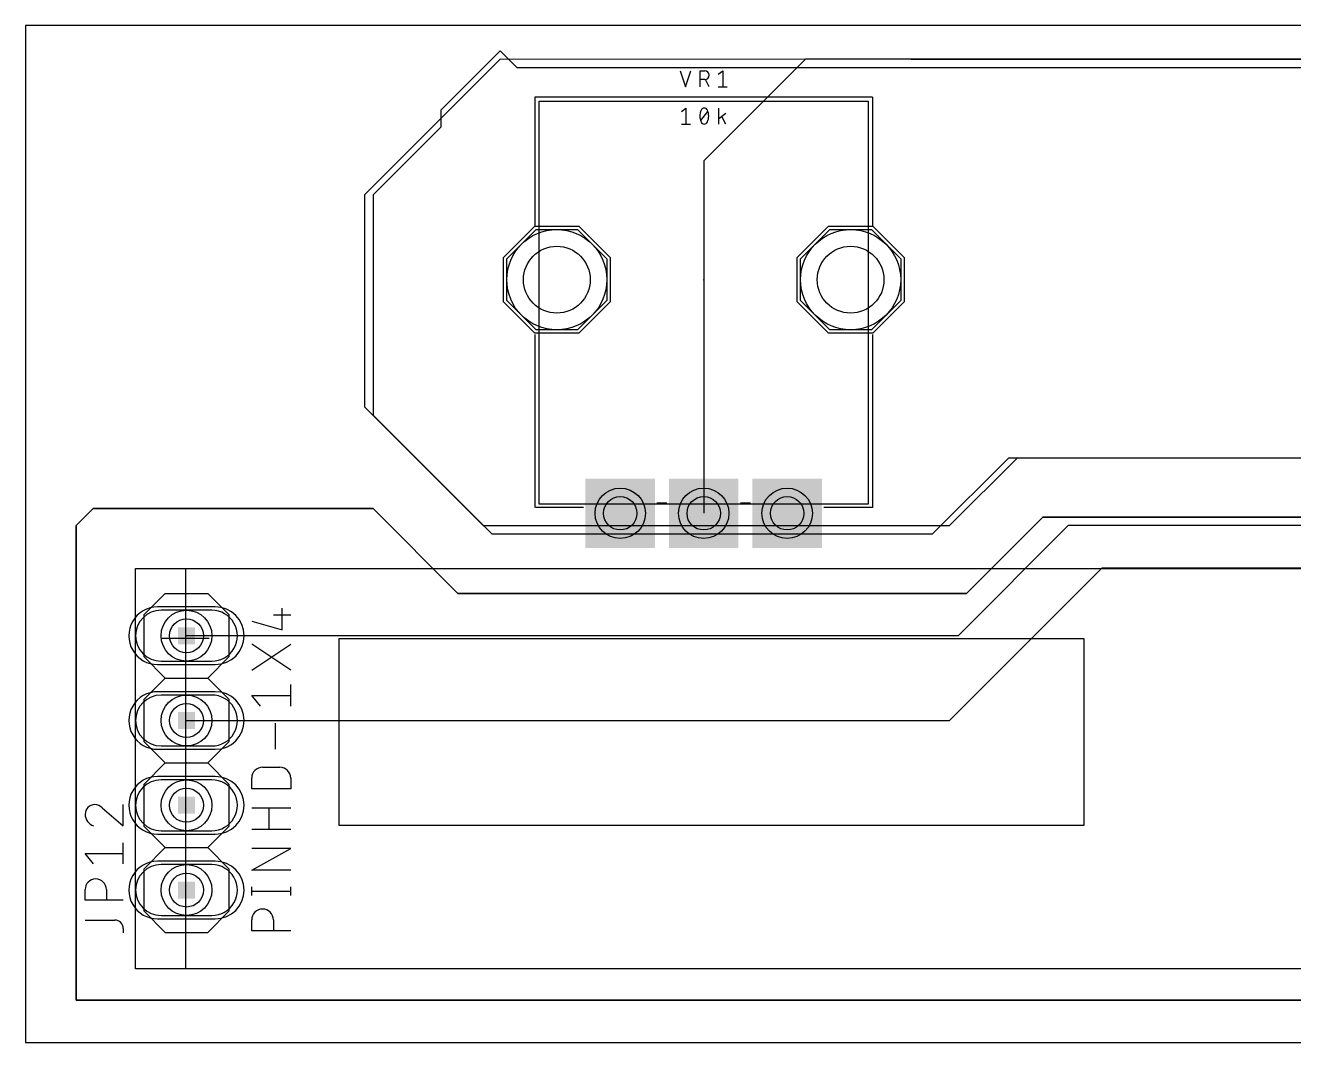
# Model space of a CAD drawing. Extents: x -1.9 to 15.8, y 0 to 5.9.
# Drawn here: x 0.1 to 1.596, y 0 to 1.2 of the extents above; entities that cross this region are included whole.
import ezdxf

# ---------------------------------------------------------------- set-up
doc = ezdxf.new("R2010")
doc.units = 0
for name, color, linetype in [('1', 12, 'CONTINUOUS'), ('101', 1, 'CONTINUOUS'), ('15', 30, 'CONTINUOUS'), ('17', 110, 'CONTINUOUS'), ('2', 41, 'CONTINUOUS'), ('21', 253, 'CONTINUOUS'), ('23', 53, 'CONTINUOUS'), ('25', 253, 'CONTINUOUS'), ('27', 253, 'CONTINUOUS'), ('29', 253, 'CONTINUOUS'), ('30', 253, 'CONTINUOUS'), ('44', 253, 'CONTINUOUS'), ('46', 140, 'CONTINUOUS'), ('51', 253, 'CONTINUOUS')]:
    doc.layers.add(name, color=color, linetype=linetype)

# ---------------------------------------------------------------- blocks, each defined once
blk = doc.blocks.new('RECT')
blk.add_solid([(-0.5, -0.5), (0.5, -0.5), (-0.5, 0.5), (0.5, 0.5)])
blk = doc.blocks.new('LONGP100')
blk.add_lwpolyline([(-0.5, -0.5), (0.5, -0.5, 1), (0.5, 0.5), (-0.5, 0.5, 1)], format="xyb", close=True)
blk = doc.blocks.new('ROUNDP')
blk.add_circle((0, 0), 0.5)
blk = doc.blocks.new('SQUAREP')
blk.add_solid([(-0.5, -0.5), (0.5, -0.5), (-0.5, 0.5), (0.5, 0.5)])
blk = doc.blocks.new('OCTAGONP')
blk.add_lwpolyline([(-0.5, -0.207107), (-0.5, 0.207107), (-0.207107, 0.5), (0.207107, 0.5), (0.5, 0.207107), (0.5, -0.207107), (0.207107, -0.5), (-0.207107, -0.5)], close=True)

msp = doc.modelspace()

# ---------------------------------------------------------------- linework, layer by layer
at = {"layer": '1'}
for p, q in [((1.02, 1.16), (0.9, 1.04)), ((13.79, 1.16), (1.02, 1.16)), ((0.9, 1.04), (0.9, 0.624409)), ((1.33, 0.61), (1.2, 0.48)), ((2.55, 0.61), (1.33, 0.61)), ((1.19, 0.38), (1.37, 0.56)), ((1.37, 0.56), (2.49, 0.56)), ((1.2, 0.48), (0.29, 0.48)), ((0.29, 0.38), (1.19, 0.38))]:
    msp.add_line(p, q, dxfattribs=at)
at = {"layer": '101'}
for p, q in [((0.23, 0.559449), (0.289055, 0.559449)), ((0.23, 0.087008), (0.23, 0.559449)), ((0.289055, 0.559449), (1.726063, 0.559449)), ((0.289055, 0.087008), (0.289055, 0.559449)), ((0.316614, 0.476772), (0.261496, 0.476772)), ((0.470157, 0.476772), (1.34811, 0.476772)), ((0.470157, 0.256299), (0.470157, 0.476772)), ((1.34811, 0.476772), (1.34811, 0.256299)), ((1.34811, 0.256299), (0.470157, 0.256299)), ((0.289055, 0.087008), (0.23, 0.087008)), ((1.726063, 0.087008), (0.289055, 0.087008))]:
    msp.add_line(p, q, dxfattribs=at)
at = {"layer": '15'}
for p, q in [((0.66, 1.17), (0.59, 1.1)), ((0.68, 1.15), (0.66, 1.17)), ((15.17, 1.15), (0.68, 1.15)), ((0.59, 1.1), (0.59, 1.08)), ((0.59, 1.08), (0.51, 1)), ((0.51, 1), (0.51, 0.74)), ((0.51, 0.74), (0.64, 0.61)), ((1.19, 0.61), (1.27, 0.69)), ((1.27, 0.69), (2.62, 0.69)), ((0.16, 0.61), (0.18, 0.63)), ((0.18, 0.63), (0.51, 0.63)), ((0.51, 0.63), (0.61, 0.53)), ((1.21, 0.53), (1.3, 0.62)), ((1.3, 0.62), (2.56, 0.62)), ((0.16, 0.05), (0.16, 0.61)), ((0.64, 0.61), (1.19, 0.61)), ((0.61, 0.53), (1.21, 0.53)), ((15.76, 0.05), (0.16, 0.05))]:
    msp.add_line(p, q, dxfattribs=at)
at = {"layer": '2'}
for p, q in [((0.66, 1.16), (0.5, 1)), ((15.16, 1.15), (0.66, 1.16)), ((0.5, 1), (0.5, 0.75)), ((0.5, 0.75), (0.65, 0.6)), ((1.17, 0.6), (1.26, 0.69)), ((1.26, 0.69), (2.62, 0.69)), ((0.18, 0.63), (0.16, 0.61)), ((0.19, 0.63), (0.18, 0.63)), ((0.51, 0.63), (0.19, 0.63)), ((0.61, 0.53), (0.51, 0.63)), ((1.3, 0.62), (1.21, 0.53)), ((2.56, 0.62), (1.3, 0.62)), ((0.16, 0.61), (0.16, 0.05)), ((0.65, 0.6), (1.17, 0.6)), ((1.21, 0.53), (0.61, 0.53)), ((0.16, 0.05), (15.76, 0.05))]:
    msp.add_line(p, q, dxfattribs=at)
at = {"layer": '21'}
for p, q in [((0.700906, 1.115472), (0.700906, 0.963976)), ((1.099094, 1.115472), (0.700906, 1.115472)), ((1.099094, 1.115472), (1.099094, 0.963976)), ((0.700906, 0.835472), (0.700906, 0.63122)), ((1.099094, 0.835433), (1.099094, 0.63122)), ((0.758268, 0.63122), (0.702087, 0.63122)), ((0.856693, 0.63622), (0.844882, 0.63622)), ((0.955118, 0.63622), (0.943307, 0.63622)), ((1.099094, 0.63122), (1.041732, 0.63122)), ((0.24, 0.505), (0.265, 0.53)), ((0.265, 0.53), (0.315, 0.53)), ((0.315, 0.53), (0.34, 0.505)), ((0.24, 0.455), (0.24, 0.505)), ((0.34, 0.505), (0.34, 0.455)), ((0.24, 0.455), (0.265, 0.43)), ((0.315, 0.43), (0.34, 0.455)), ((0.24, 0.405), (0.265, 0.43)), ((0.265, 0.43), (0.315, 0.43)), ((0.315, 0.43), (0.34, 0.405)), ((0.24, 0.355), (0.24, 0.405)), ((0.34, 0.405), (0.34, 0.355)), ((0.265, 0.33), (0.24, 0.355)), ((0.34, 0.355), (0.315, 0.33)), ((0.24, 0.305), (0.265, 0.33)), ((0.265, 0.33), (0.315, 0.33)), ((0.315, 0.33), (0.34, 0.305)), ((0.24, 0.255), (0.24, 0.305)), ((0.34, 0.305), (0.34, 0.255)), ((0.265, 0.23), (0.24, 0.255)), ((0.34, 0.255), (0.315, 0.23)), ((0.24, 0.205), (0.265, 0.23)), ((0.265, 0.23), (0.315, 0.23)), ((0.315, 0.23), (0.34, 0.205)), ((0.24, 0.155), (0.24, 0.205)), ((0.34, 0.205), (0.34, 0.155)), ((0.24, 0.155), (0.265, 0.13)), ((0.315, 0.13), (0.34, 0.155)), ((0.265, 0.13), (0.315, 0.13))]:
    msp.add_line(p, q, dxfattribs=at)
at = {"layer": '23'}
for p in [(0.9, 0.9), (0.29, 0.33)]:
    msp.add_point(p, dxfattribs=at)
at = {"layer": '25'}
for p, q in [((0.872235, 1.1465), (0.878568, 1.1275)), ((0.878568, 1.1275), (0.884901, 1.1465)), ((0.895861, 1.1275), (0.895861, 1.1465)), ((0.895861, 1.1465), (0.901139, 1.1465)), ((0.91721, 1.142278), (0.922488, 1.1465)), ((0.922488, 1.1465), (0.922488, 1.1275)), ((0.901139, 1.135944), (0.895861, 1.135944)), ((0.906416, 1.1275), (0.902194, 1.135944)), ((0.91721, 1.1275), (0.927765, 1.1275)), ((0.1905, 0.277044), (0.2155, 0.255794)), ((0.2155, 0.255794), (0.2155, 0.280794)), ((0.2155, 0.210794), (0.2155, 0.235794)), ((0.1805, 0.210794), (0.1705, 0.223294)), ((0.1705, 0.223294), (0.2155, 0.223294)), ((0.1705, 0.168044), (0.1705, 0.180544)), ((0.1955, 0.180544), (0.1955, 0.168044)), ((0.2155, 0.168044), (0.1705, 0.168044)), ((0.1705, 0.1445), (0.2055, 0.1445)), ((0.2155, 0.1345), (0.2155, 0.1295))]:
    msp.add_line(p, q, dxfattribs=at)
for centre, radius, start, end in [((0.901139, 1.141222), 0.005278, 270, 90), ((0.18175, 0.269544), 0.01125, 90, 180), ((0.184953, 0.269544), 0.014453, 180, 252.054747), ((0.18175, 0.268711), 0.012083, 43.602748, 90.00007), ((0.183, 0.180544), 0.0125, 0, 180), ((0.2055, 0.1345), 0.01, 0, 90)]:
    msp.add_arc(centre, radius, start, end, dxfattribs=at)
at = {"layer": '27'}
for p, q in [((0.87378, 1.098278), (0.879057, 1.1025)), ((0.879057, 1.1025), (0.879057, 1.0835)), ((0.896435, 1.087722), (0.904879, 1.098278)), ((0.917776, 1.0835), (0.917776, 1.1025)), ((0.92622, 1.096167), (0.917776, 1.089833)), ((0.92622, 1.0835), (0.92147, 1.092472)), ((0.87378, 1.0835), (0.884335, 1.0835)), ((0.402778, 0.486833), (0.402778, 0.512388)), ((0.367, 0.497055), (0.402778, 0.486833)), ((0.392556, 0.504721), (0.413, 0.504721)), ((0.413, 0.439277), (0.367, 0.469944)), ((0.367, 0.439277), (0.413, 0.469944)), ((0.413, 0.396833), (0.413, 0.422388)), ((0.377222, 0.396833), (0.367, 0.40961)), ((0.367, 0.40961), (0.413, 0.40961)), ((0.395111, 0.346277), (0.395111, 0.376944)), ((0.379778, 0.324888), (0.400222, 0.324888)), ((0.367, 0.299333), (0.367, 0.312111)), ((0.413, 0.299333), (0.367, 0.299333)), ((0.413, 0.312111), (0.413, 0.299333)), ((0.367, 0.276889), (0.413, 0.276889)), ((0.387445, 0.251333), (0.387445, 0.276889)), ((0.413, 0.251333), (0.367, 0.251333)), ((0.367, 0.203333), (0.413, 0.228889)), ((0.413, 0.228889), (0.367, 0.228889)), ((0.413, 0.203333), (0.367, 0.203333)), ((0.367, 0.1735), (0.367, 0.183722)), ((0.413, 0.1735), (0.413, 0.183722)), ((0.367, 0.178611), (0.413, 0.178611)), ((0.367, 0.132), (0.367, 0.144778)), ((0.392556, 0.144778), (0.392556, 0.132)), ((0.413, 0.132), (0.367, 0.132))]:
    msp.add_line(p, q, dxfattribs=at)
for centre, radius, start, end in [((0.911037, 1.093), 0.015657, 154.011082, 180.000285), ((0.911038, 1.093), 0.015658, 179.999978, 205.988205), ((0.900657, 1.098594), 0.003906, 90.000273, 161.076165), ((0.900657, 1.098594), 0.003906, 18.925298, 90.000068), ((0.890277, 1.093), 0.015657, 359.999814, 25.98882), ((0.890277, 1.093), 0.015658, 334.011893, 359.999923), ((0.900657, 1.087406), 0.003906, 198.925952, 270.000137), ((0.900657, 1.087406), 0.003906, 269.999522, 341.072585), ((0.379778, 0.312111), 0.012778, 90, 180), ((0.400222, 0.312111), 0.012778, 359.999448, 90), ((0.379778, 0.144778), 0.012778, 0, 180)]:
    msp.add_arc(centre, radius, start, end, dxfattribs=at)
at = {"layer": '44'}
for centre, radius in [((0.726772, 0.9), 0.03937), ((1.073228, 0.9), 0.03937), ((0.801575, 0.624409), 0.019685), ((0.9, 0.624409), 0.019685), ((0.998425, 0.624409), 0.019685), ((0.29, 0.48), 0.02), ((0.29, 0.38), 0.02), ((0.29, 0.28), 0.02), ((0.29, 0.18), 0.02)]:
    msp.add_circle(centre, radius, dxfattribs=at)
at = {"layer": '46'}
for p, q in [((15.8, 1.2), (0.1, 1.2)), ((0.1, 1.2), (0.1, 0)), ((0.1, 0), (15.8, 0))]:
    msp.add_line(p, q, dxfattribs=at)
at = {"layer": '51'}
for p, q in [((0.705906, 0.635039), (0.705906, 1.110472)), ((0.705906, 1.110472), (1.094094, 1.110472)), ((1.094094, 1.110472), (1.094094, 0.635039)), ((1.094094, 0.635039), (0.705906, 0.635039))]:
    msp.add_line(p, q, dxfattribs=at)

# ---------------------------------------------------------------- block references
at = {"layer": '17'}
for name, p, xscale, yscale, rotation in [('OCTAGONP', (0.726772, 0.9), 0.11811, 0.11811, 270), ('ROUNDP', (0.726772, 0.9), 0.11811, 0.11811, 270), ('ROUNDP', (0.726772, 0.9), 0.11811, 0.11811, 270), ('OCTAGONP', (0.726772, 0.9), 0.11811, 0.11811, 270), ('OCTAGONP', (1.073228, 0.9), 0.11811, 0.11811, 270), ('ROUNDP', (1.073228, 0.9), 0.11811, 0.11811, 270), ('ROUNDP', (1.073228, 0.9), 0.11811, 0.11811, 270), ('OCTAGONP', (1.073228, 0.9), 0.11811, 0.11811, 270), ('SQUAREP', (0.801575, 0.624409), 0.074, 0.074, 270), ('SQUAREP', (0.801575, 0.624409), 0.074, 0.074, 270), ('SQUAREP', (0.9, 0.624409), 0.074, 0.074, 270), ('SQUAREP', (0.9, 0.624409), 0.074, 0.074, 270), ('SQUAREP', (0.998425, 0.624409), 0.074, 0.074, 270), ('SQUAREP', (0.998425, 0.624409), 0.074, 0.074, 270), ('ROUNDP', (0.801575, 0.624409), 0.05937, 0.05937, 270), ('ROUNDP', (0.801575, 0.624409), 0.05937, 0.05937, 270), ('ROUNDP', (0.9, 0.624409), 0.05937, 0.05937, 270), ('ROUNDP', (0.9, 0.624409), 0.05937, 0.05937, 270), ('ROUNDP', (0.998425, 0.624409), 0.05937, 0.05937, 270), ('ROUNDP', (0.998425, 0.624409), 0.05937, 0.05937, 270), ('LONGP100', (0.29, 0.48), 0.06, 0.06, 180), ('LONGP100', (0.29, 0.48), 0.06, 0.06, 180), ('ROUNDP', (0.29, 0.48), 0.06, 0.06, 180), ('ROUNDP', (0.29, 0.48), 0.06, 0.06, 180), ('LONGP100', (0.29, 0.38), 0.06, 0.06, 180), ('LONGP100', (0.29, 0.38), 0.06, 0.06, 180), ('ROUNDP', (0.29, 0.38), 0.06, 0.06, 180), ('ROUNDP', (0.29, 0.38), 0.06, 0.06, 180), ('LONGP100', (0.29, 0.28), 0.06, 0.06, 180), ('LONGP100', (0.29, 0.28), 0.06, 0.06, 180), ('ROUNDP', (0.29, 0.28), 0.06, 0.06, 180), ('ROUNDP', (0.29, 0.28), 0.06, 0.06, 180), ('LONGP100', (0.29, 0.18), 0.06, 0.06, 180), ('LONGP100', (0.29, 0.18), 0.06, 0.06, 180), ('ROUNDP', (0.29, 0.18), 0.06, 0.06, 180), ('ROUNDP', (0.29, 0.18), 0.06, 0.06, 180)]:
    msp.add_blockref(name, p, dxfattribs=dict(at, xscale=xscale, yscale=yscale, rotation=rotation))
at = {"layer": '29'}
for name, p, xscale, yscale, rotation in [('OCTAGONP', (0.726772, 0.9), 0.12611, 0.12611, 270), ('OCTAGONP', (1.073228, 0.9), 0.12611, 0.12611, 270), ('SQUAREP', (0.801575, 0.624409), 0.082, 0.082, 270), ('SQUAREP', (0.9, 0.624409), 0.082, 0.082, 270), ('SQUAREP', (0.998425, 0.624409), 0.082, 0.082, 270), ('LONGP100', (0.29, 0.48), 0.068, 0.068, 180), ('LONGP100', (0.29, 0.38), 0.068, 0.068, 180), ('LONGP100', (0.29, 0.28), 0.068, 0.068, 180), ('LONGP100', (0.29, 0.18), 0.068, 0.068, 180)]:
    msp.add_blockref(name, p, dxfattribs=dict(at, xscale=xscale, yscale=yscale, rotation=rotation))
at = {"layer": '30'}
for name, p, xscale, yscale, rotation in [('OCTAGONP', (0.726772, 0.9), 0.12611, 0.12611, 270), ('OCTAGONP', (1.073228, 0.9), 0.12611, 0.12611, 270), ('SQUAREP', (0.801575, 0.624409), 0.082, 0.082, 270), ('SQUAREP', (0.9, 0.624409), 0.082, 0.082, 270), ('SQUAREP', (0.998425, 0.624409), 0.082, 0.082, 270), ('LONGP100', (0.29, 0.48), 0.068, 0.068, 180), ('LONGP100', (0.29, 0.38), 0.068, 0.068, 180), ('LONGP100', (0.29, 0.28), 0.068, 0.068, 180), ('LONGP100', (0.29, 0.18), 0.068, 0.068, 180)]:
    msp.add_blockref(name, p, dxfattribs=dict(at, xscale=xscale, yscale=yscale, rotation=rotation))
at = {"layer": '51', "xscale": 0.02, "yscale": 0.02, "rotation": 90}
for p in [(0.29, 0.48), (0.29, 0.38), (0.29, 0.28), (0.29, 0.18)]:
    msp.add_blockref('RECT', p, dxfattribs=at)

doc.saveas('drawing.dxf')
